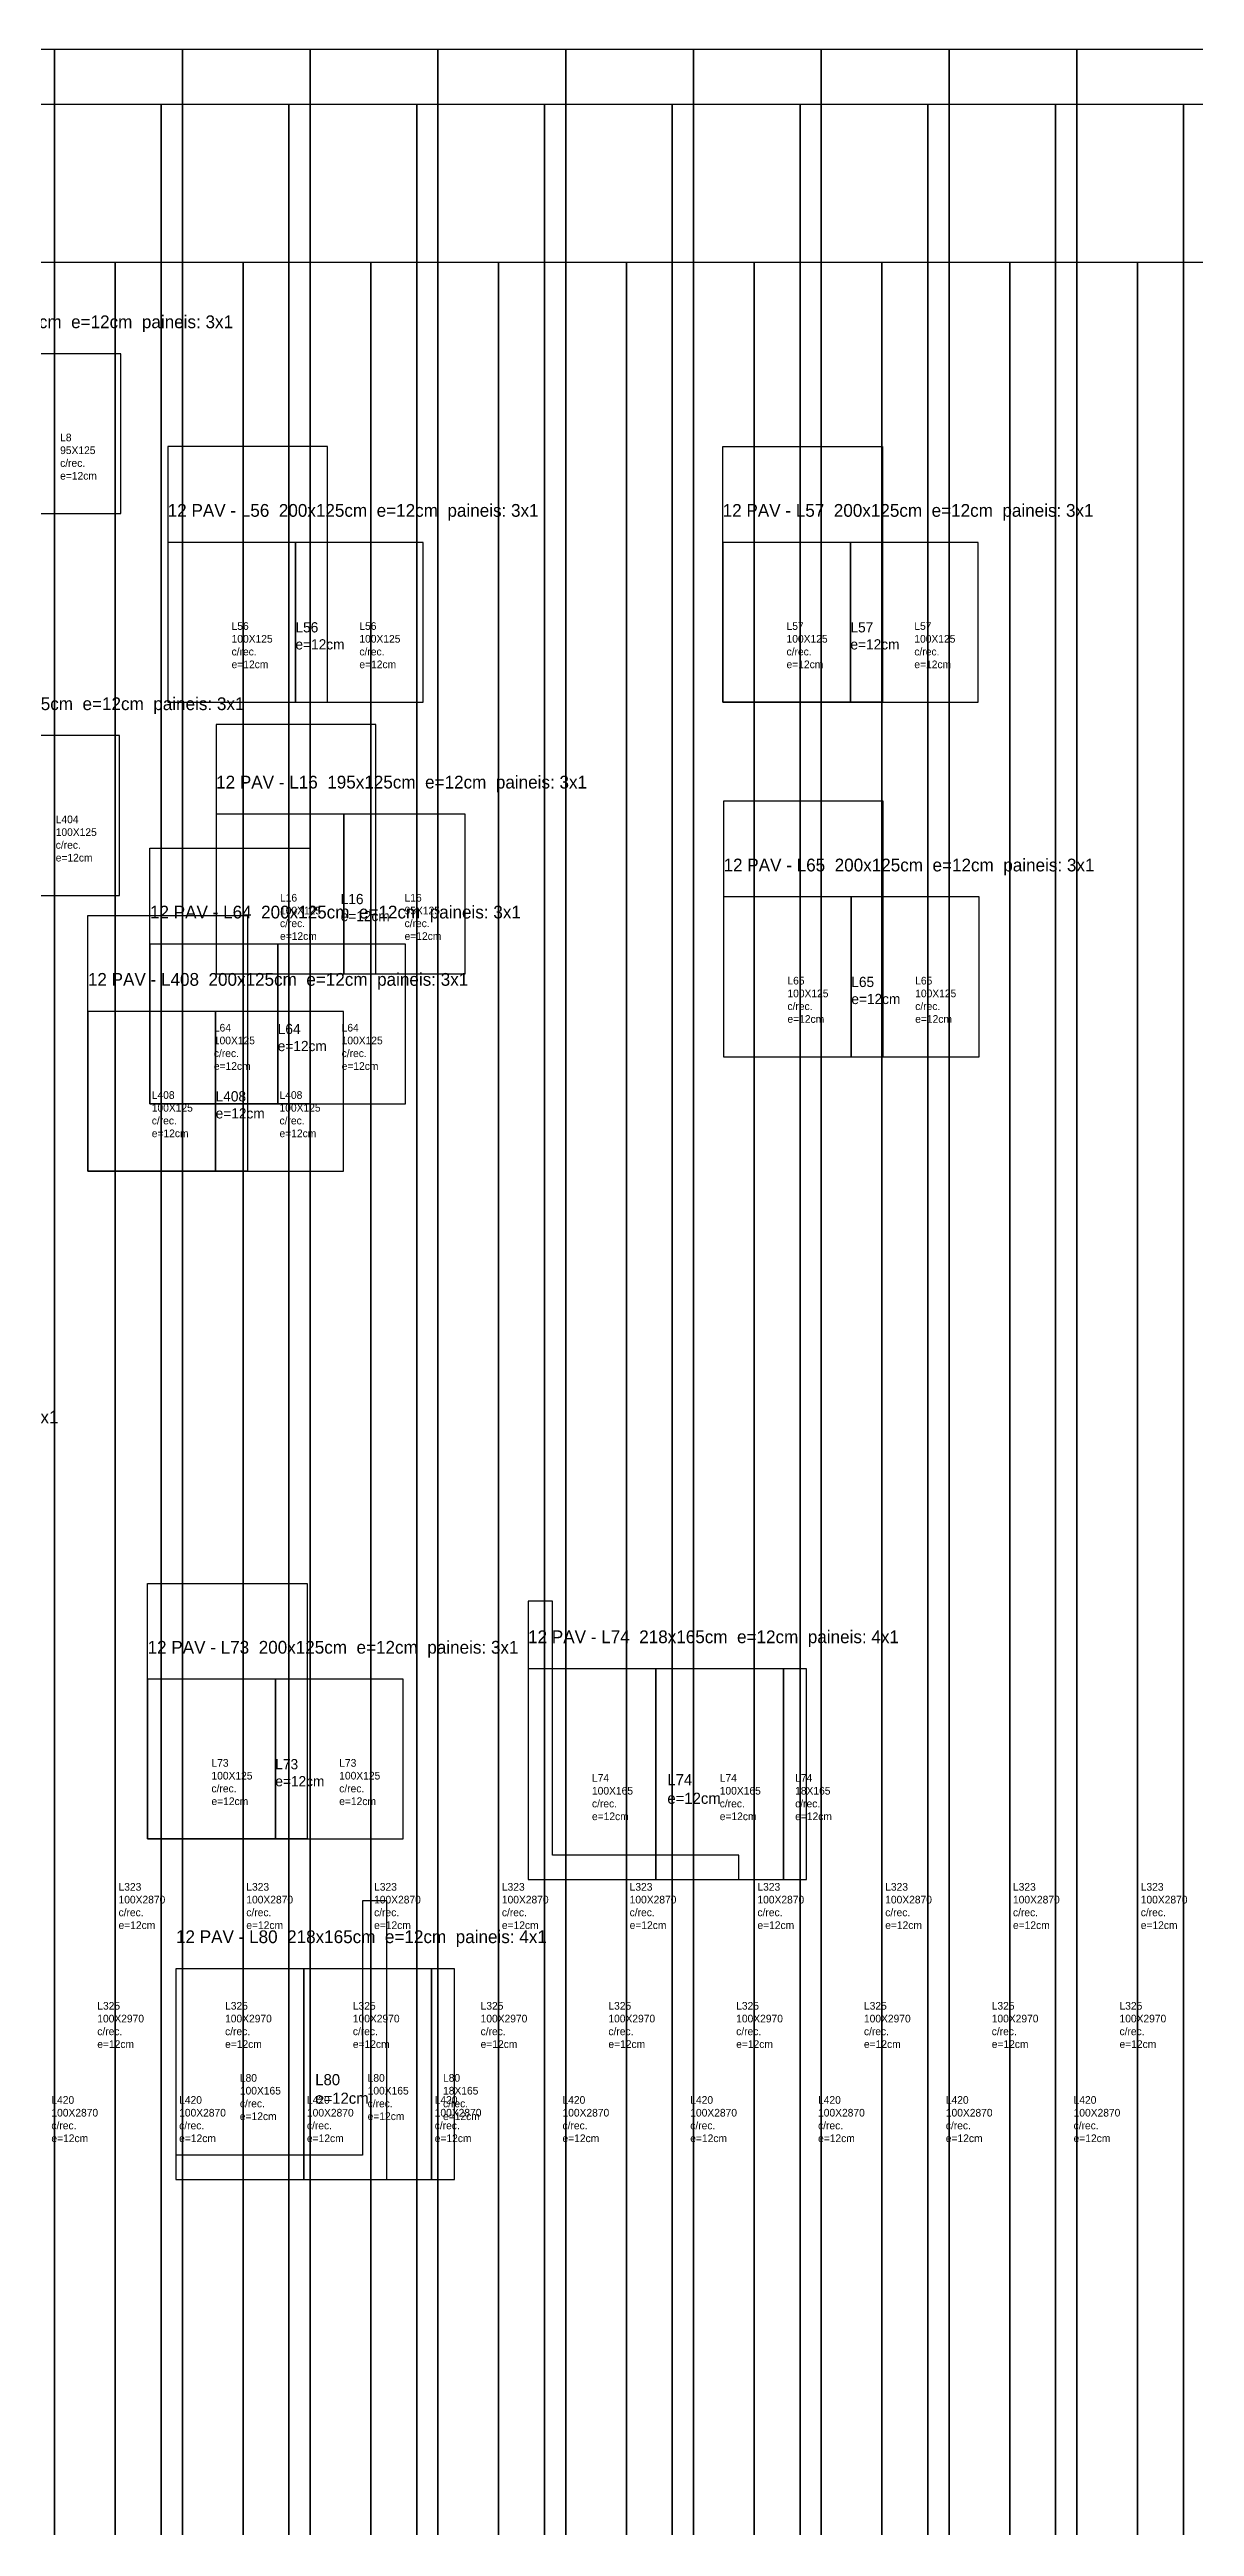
# Model space of a CAD drawing. Header units: metres. Extents: x -260 to 6932, y 665 to 3732.
# Drawn here: x 4961 to 5857, y 1763 to 3702 of the extents above; entities that cross this region are included whole.
import ezdxf

# ---------------------------------------------------------------- set-up
doc = ezdxf.new("R2010")
doc.units = ezdxf.units.M

msp = doc.modelspace()

# ---------------------------------------------------------------- linework, layer by layer
at = {"layer": 'Contorno'}
for points in [[(164.84, 831.69), (6149.04, 831.69), (6149.04, 3701.69), (164.84, 3701.69), (164.84, 831.69)], [(748.21, 688.59), (6932.41, 688.59), (6932.41, 3658.59), (748.21, 3658.59), (748.21, 688.59)], [(612.28, 664.91), (6596.48, 664.91), (6596.48, 3534.91), (612.28, 3534.91), (612.28, 664.91)], [(5053.32, 3190.99), (5178.32, 3190.99), (5178.32, 3390.99), (5053.32, 3390.99), (5053.32, 3190.99)], [(5487.65, 3390.99), (5612.65, 3390.99), (5612.65, 3190.99), (5487.65, 3190.99), (5487.65, 3390.99)], [(5091.21, 2978.32), (5216.21, 2978.32), (5216.21, 3173.32), (5091.21, 3173.32), (5091.21, 2978.32)], [(5488.33, 2913.44), (5613.33, 2913.44), (5613.33, 3113.44), (5488.33, 3113.44), (5488.33, 2913.44)], [(5164.45, 2876.62), (5039.45, 2876.62), (5039.45, 3076.62), (5164.45, 3076.62), (5164.45, 2876.62)], [(5115.84, 2823.92), (4990.84, 2823.92), (4990.84, 3023.92), (5115.84, 3023.92), (5115.84, 2823.92)], [(5162.56, 2301.19), (5037.56, 2301.19), (5037.56, 2501.19), (5162.56, 2501.19), (5162.56, 2301.19)], [(5335.35, 2269.39), (5500.35, 2269.39), (5500.35, 2288.39), (5354.35, 2288.39), (5354.35, 2487.39), (5335.35, 2487.39), (5335.35, 2269.39)], [(5224.79, 2034.65), (5224.79, 2252.65), (5205.79, 2252.65), (5205.79, 2053.65), (5059.79, 2053.65), (5059.79, 2034.65), (5224.79, 2034.65)]]:
    msp.add_lwpolyline(points, close=True, dxfattribs=at)
at = {"layer": 'Paineis'}
for points in [[(4864.84, 831.69), (4964.84, 831.69), (4964.84, 3701.69), (4864.84, 3701.69)], [(4964.84, 831.69), (5064.84, 831.69), (5064.84, 3701.69), (4964.84, 3701.69)], [(5064.84, 831.69), (5164.84, 831.69), (5164.84, 3701.69), (5064.84, 3701.69)], [(5164.84, 831.69), (5264.84, 831.69), (5264.84, 3701.69), (5164.84, 3701.69)], [(5264.84, 831.69), (5364.84, 831.69), (5364.84, 3701.69), (5264.84, 3701.69)], [(5364.84, 831.69), (5464.84, 831.69), (5464.84, 3701.69), (5364.84, 3701.69)], [(5464.84, 831.69), (5564.84, 831.69), (5564.84, 3701.69), (5464.84, 3701.69)], [(5564.84, 831.69), (5664.84, 831.69), (5664.84, 3701.69), (5564.84, 3701.69)], [(5664.84, 831.69), (5764.84, 831.69), (5764.84, 3701.69), (5664.84, 3701.69)], [(5764.84, 831.69), (5864.84, 831.69), (5864.84, 3701.69), (5764.84, 3701.69)], [(4948.21, 688.59), (5048.21, 688.59), (5048.21, 3658.59), (4948.21, 3658.59)], [(5048.21, 688.59), (5148.21, 688.59), (5148.21, 3658.59), (5048.21, 3658.59)], [(5148.21, 688.59), (5248.21, 688.59), (5248.21, 3658.59), (5148.21, 3658.59)], [(5248.21, 688.59), (5348.21, 688.59), (5348.21, 3658.59), (5248.21, 3658.59)], [(5348.21, 688.59), (5448.21, 688.59), (5448.21, 3658.59), (5348.21, 3658.59)], [(5448.21, 688.59), (5548.21, 688.59), (5548.21, 3658.59), (5448.21, 3658.59)], [(5548.21, 688.59), (5648.21, 688.59), (5648.21, 3658.59), (5548.21, 3658.59)], [(5648.21, 688.59), (5748.21, 688.59), (5748.21, 3658.59), (5648.21, 3658.59)], [(5748.21, 688.59), (5848.21, 688.59), (5848.21, 3658.59), (5748.21, 3658.59)], [(5848.21, 688.59), (5948.21, 688.59), (5948.21, 3658.59), (5848.21, 3658.59)], [(4912.28, 664.91), (5012.28, 664.91), (5012.28, 3534.91), (4912.28, 3534.91)], [(5012.28, 664.91), (5112.28, 664.91), (5112.28, 3534.91), (5012.28, 3534.91)], [(5112.28, 664.91), (5212.28, 664.91), (5212.28, 3534.91), (5112.28, 3534.91)], [(5212.28, 664.91), (5312.28, 664.91), (5312.28, 3534.91), (5212.28, 3534.91)], [(5312.28, 664.91), (5412.28, 664.91), (5412.28, 3534.91), (5312.28, 3534.91)], [(5412.28, 664.91), (5512.28, 664.91), (5512.28, 3534.91), (5412.28, 3534.91)], [(5512.28, 664.91), (5612.28, 664.91), (5612.28, 3534.91), (5512.28, 3534.91)], [(5612.28, 664.91), (5712.28, 664.91), (5712.28, 3534.91), (5612.28, 3534.91)], [(5712.28, 664.91), (5812.28, 664.91), (5812.28, 3534.91), (5712.28, 3534.91)], [(5812.28, 664.91), (5912.28, 664.91), (5912.28, 3534.91), (5812.28, 3534.91)], [(4921.63, 3338.58), (5016.63, 3338.58), (5016.63, 3463.58), (4921.63, 3463.58)], [(5053.32, 3190.99), (5153.32, 3190.99), (5153.32, 3315.99), (5053.32, 3315.99)], [(5153.32, 3190.99), (5253.32, 3190.99), (5253.32, 3315.99), (5153.32, 3315.99)], [(5487.65, 3190.99), (5587.65, 3190.99), (5587.65, 3315.99), (5487.65, 3315.99)], [(5587.65, 3190.99), (5687.65, 3190.99), (5687.65, 3315.99), (5587.65, 3315.99)], [(4915.68, 3039.68), (5015.68, 3039.68), (5015.68, 3164.68), (4915.68, 3164.68)], [(5091.21, 2978.32), (5191.21, 2978.32), (5191.21, 3103.32), (5091.21, 3103.32)], [(5191.21, 2978.32), (5286.21, 2978.32), (5286.21, 3103.32), (5191.21, 3103.32)], [(5488.33, 2913.44), (5588.33, 2913.44), (5588.33, 3038.44), (5488.33, 3038.44)], [(5588.33, 2913.44), (5688.33, 2913.44), (5688.33, 3038.44), (5588.33, 3038.44)], [(5039.45, 2876.62), (5139.45, 2876.62), (5139.45, 3001.62), (5039.45, 3001.62)], [(5139.45, 2876.62), (5239.45, 2876.62), (5239.45, 3001.62), (5139.45, 3001.62)], [(4990.84, 2823.92), (5090.84, 2823.92), (5090.84, 2948.92), (4990.84, 2948.92)], [(5090.84, 2823.92), (5190.84, 2823.92), (5190.84, 2948.92), (5090.84, 2948.92)], [(5037.56, 2301.19), (5137.56, 2301.19), (5137.56, 2426.19), (5037.56, 2426.19)], [(5137.56, 2301.19), (5237.56, 2301.19), (5237.56, 2426.19), (5137.56, 2426.19)], [(5335.35, 2269.39), (5435.35, 2269.39), (5435.35, 2434.39), (5335.35, 2434.39)], [(5435.35, 2269.39), (5535.35, 2269.39), (5535.35, 2434.39), (5435.35, 2434.39)], [(5535.35, 2269.39), (5553.35, 2269.39), (5553.35, 2434.39), (5535.35, 2434.39)], [(5059.79, 2034.65), (5159.79, 2034.65), (5159.79, 2199.65), (5059.79, 2199.65)], [(5159.79, 2034.65), (5259.79, 2034.65), (5259.79, 2199.65), (5159.79, 2199.65)], [(5259.79, 2034.65), (5277.79, 2034.65), (5277.79, 2199.65), (5259.79, 2199.65)]]:
    msp.add_lwpolyline(points, close=True, dxfattribs=at)

# ---------------------------------------------------------------- texts
at = {"layer": 'AUX00', "char_height": 6, "attachment_point": 1}
for s, insert in [('L8\\P95X125\\Pc/rec.\\Pe=12cm', (4969.13, 3401.08)), ('L56\\P100X125\\Pc/rec.\\Pe=12cm', (5103.32, 3253.49)), ('L56\\P100X125\\Pc/rec.\\Pe=12cm', (5203.32, 3253.49)), ('L57\\P100X125\\Pc/rec.\\Pe=12cm', (5537.65, 3253.49)), ('L57\\P100X125\\Pc/rec.\\Pe=12cm', (5637.65, 3253.49)), ('L404\\P100X125\\Pc/rec.\\Pe=12cm', (4965.68, 3102.18)), ('L16\\P100X125\\Pc/rec.\\Pe=12cm', (5141.21, 3040.82)), ('L16\\P95X125\\Pc/rec.\\Pe=12cm', (5238.71, 3040.82)), ('L65\\P100X125\\Pc/rec.\\Pe=12cm', (5538.33, 2975.94)), ('L65\\P100X125\\Pc/rec.\\Pe=12cm', (5638.33, 2975.94)), ('L64\\P100X125\\Pc/rec.\\Pe=12cm', (5089.45, 2939.12)), ('L64\\P100X125\\Pc/rec.\\Pe=12cm', (5189.45, 2939.12)), ('L408\\P100X125\\Pc/rec.\\Pe=12cm', (5040.84, 2886.42)), ('L408\\P100X125\\Pc/rec.\\Pe=12cm', (5140.84, 2886.42)), ('L73\\P100X125\\Pc/rec.\\Pe=12cm', (5087.56, 2363.69)), ('L73\\P100X125\\Pc/rec.\\Pe=12cm', (5187.56, 2363.69)), ('L74\\P100X165\\Pc/rec.\\Pe=12cm', (5385.35, 2351.89)), ('L74\\P100X165\\Pc/rec.\\Pe=12cm', (5485.35, 2351.89)), ('L74\\P18X165\\Pc/rec.\\Pe=12cm', (5544.35, 2351.89)), ('L323\\P100X2870\\Pc/rec.\\Pe=12cm', (5014.84, 2266.69)), ('L323\\P100X2870\\Pc/rec.\\Pe=12cm', (5114.84, 2266.69)), ('L323\\P100X2870\\Pc/rec.\\Pe=12cm', (5214.84, 2266.69)), ('L323\\P100X2870\\Pc/rec.\\Pe=12cm', (5314.84, 2266.69)), ('L323\\P100X2870\\Pc/rec.\\Pe=12cm', (5414.84, 2266.69)), ('L323\\P100X2870\\Pc/rec.\\Pe=12cm', (5514.84, 2266.69)), ('L323\\P100X2870\\Pc/rec.\\Pe=12cm', (5614.84, 2266.69)), ('L323\\P100X2870\\Pc/rec.\\Pe=12cm', (5714.84, 2266.69)), ('L323\\P100X2870\\Pc/rec.\\Pe=12cm', (5814.84, 2266.69)), ('L325\\P100X2970\\Pc/rec.\\Pe=12cm', (4998.21, 2173.59)), ('L325\\P100X2970\\Pc/rec.\\Pe=12cm', (5098.21, 2173.59)), ('L325\\P100X2970\\Pc/rec.\\Pe=12cm', (5198.21, 2173.59)), ('L325\\P100X2970\\Pc/rec.\\Pe=12cm', (5298.21, 2173.59)), ('L325\\P100X2970\\Pc/rec.\\Pe=12cm', (5398.21, 2173.59)), ('L325\\P100X2970\\Pc/rec.\\Pe=12cm', (5498.21, 2173.59)), ('L325\\P100X2970\\Pc/rec.\\Pe=12cm', (5598.21, 2173.59)), ('L325\\P100X2970\\Pc/rec.\\Pe=12cm', (5698.21, 2173.59)), ('L325\\P100X2970\\Pc/rec.\\Pe=12cm', (5798.21, 2173.59)), ('L80\\P100X165\\Pc/rec.\\Pe=12cm', (5109.79, 2117.15)), ('L80\\P100X165\\Pc/rec.\\Pe=12cm', (5209.79, 2117.15)), ('L80\\P18X165\\Pc/rec.\\Pe=12cm', (5268.79, 2117.15)), ('L420\\P100X2870\\Pc/rec.\\Pe=12cm', (4962.28, 2099.91)), ('L420\\P100X2870\\Pc/rec.\\Pe=12cm', (5062.28, 2099.91)), ('L420\\P100X2870\\Pc/rec.\\Pe=12cm', (5162.28, 2099.91)), ('L420\\P100X2870\\Pc/rec.\\Pe=12cm', (5262.28, 2099.91)), ('L420\\P100X2870\\Pc/rec.\\Pe=12cm', (5362.28, 2099.91)), ('L420\\P100X2870\\Pc/rec.\\Pe=12cm', (5462.28, 2099.91)), ('L420\\P100X2870\\Pc/rec.\\Pe=12cm', (5562.28, 2099.91)), ('L420\\P100X2870\\Pc/rec.\\Pe=12cm', (5662.28, 2099.91)), ('L420\\P100X2870\\Pc/rec.\\Pe=12cm', (5762.28, 2099.91))]:
    msp.add_mtext(s, dxfattribs=dict(at, insert=insert))
at = {"layer": 'NOMENCLATURA', "char_height": 10, "attachment_point": 1}
for s, insert in [('12 PAV - L8  195x125cm  e=12cm  paineis: 3x1', (4821.63, 3493.58)), ('12 PAV - L56  200x125cm  e=12cm  paineis: 3x1', (5053.32, 3345.99)), ('12 PAV - L57  200x125cm  e=12cm  paineis: 3x1', (5487.65, 3345.99)), ('12 PAV - L404  200x125cm  e=12cm  paineis: 3x1', (4815.68, 3194.68)), ('12 PAV - L16  195x125cm  e=12cm  paineis: 3x1', (5091.21, 3133.32)), ('12 PAV - L65  200x125cm  e=12cm  paineis: 3x1', (5488.33, 3068.44)), ('12 PAV - L64  200x125cm  e=12cm  paineis: 3x1', (5039.45, 3031.62)), ('12 PAV - L408  200x125cm  e=12cm  paineis: 3x1', (4990.84, 2978.92)), ('12 PAV - L207  180x150cm  e=12cm  paineis: 3x1', (4670.14, 2636.42)), ('12 PAV - L74  218x165cm  e=12cm  paineis: 4x1', (5335.35, 2464.39)), ('12 PAV - L73  200x125cm  e=12cm  paineis: 3x1', (5037.56, 2456.19)), ('12 PAV - L80  218x165cm  e=12cm  paineis: 4x1', (5059.79, 2229.65))]:
    msp.add_mtext(s, dxfattribs=dict(at, insert=insert))
at = {"layer": 'Texto Secao', "attachment_point": 1}
for s, insert, char_height in [('L56\\Pe=12cm', (5153.32, 3253.49), 8), ('L57\\Pe=12cm', (5587.65, 3253.49), 8), ('L16\\Pe=12cm', (5188.71, 3040.82), 8), ('L65\\Pe=12cm', (5588.33, 2975.94), 8), ('L64\\Pe=12cm', (5139.45, 2939.12), 8), ('L408\\Pe=12cm', (5090.84, 2886.42), 8), ('L73\\Pe=12cm', (5137.56, 2363.69), 8), ('L74\\Pe=12cm', (5444.35, 2351.89), 8.72), ('L325\\Pe=12cm', (3840.31, 2173.59), 247.368), ('L80\\Pe=12cm', (5168.79, 2117.15), 8.72)]:
    msp.add_mtext(s, dxfattribs=dict(at, insert=insert, char_height=char_height))

doc.saveas('drawing.dxf')
